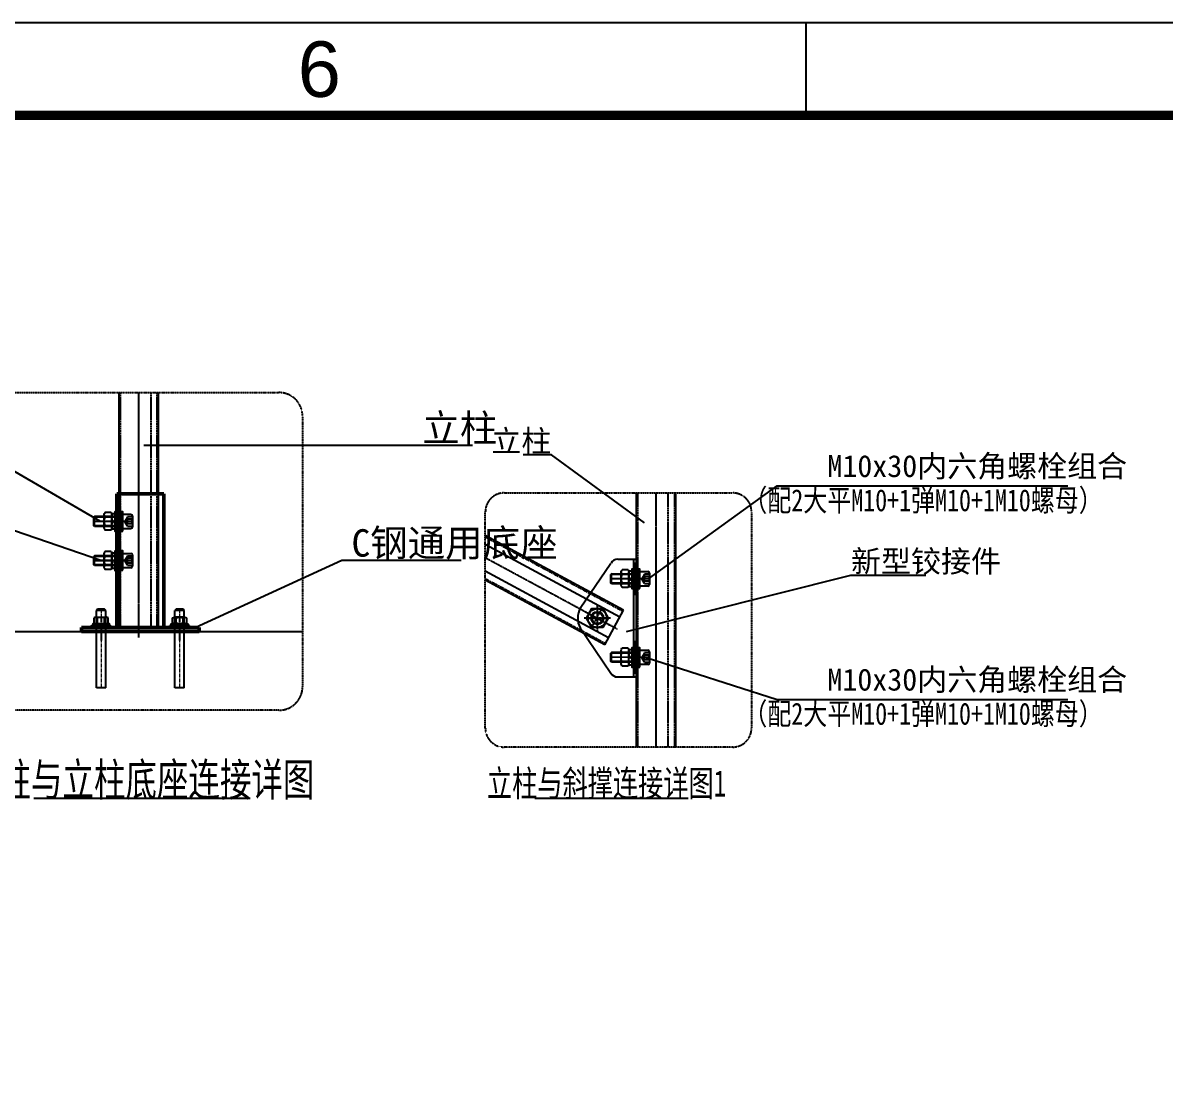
# Model space of a CAD drawing. Header units: millimetres. Extents: x -14454 to 167453, y -24 to 28032.
# Drawn here: x 68359 to 74178, y 22651 to 28008 of the extents above; entities that cross this region are included whole.
import ezdxf
from ezdxf.enums import TextEntityAlignment as Align

# ---------------------------------------------------------------- set-up
doc = ezdxf.new("R2010")
doc.units = ezdxf.units.MM
for name, pattern in [('ACAD_ISO02W100', [15, 12, -3]), ('CENTER', [50.8, 31.75, -6.35, 6.35, -6.35]), ('CENTER2', [1.125, 0.75, -0.125, 0.125, -0.125]), ('CENTER8', [6.35, 3.96875, -0.79375, 0.79375, -0.79375]), ('CONTINUOUS1', [0]), ('DASH', [0.35, 0.25, -0.1]), ('DASHED', [19.05, 12.7, -6.35]), ('HIDDEN2', [4.7625, 3.175, -1.5875])]:
    doc.linetypes.add(name, pattern=pattern)
for name, color, linetype in [('003_THICK', 7, 'CONTINUOUS1'), ('1', 7, 'Continuous'), ('cushician', 7, 'Continuous'), ('CY_生产图', 7, 'Continuous'), ('E-BUSB', 1, 'Continuous'), ('中心线', 1, 'CENTER2'), ('引线框', 1, 'HIDDEN2'), ('标注', 3, 'Continuous'), ('粗线', 7, 'Continuous'), ('细线', 3, 'DASH'), ('虚线', 3, 'ACAD_ISO02W100')]:
    doc.layers.add(name, color=color, linetype=linetype)
doc.layers.add('3中心线层', color=1, linetype='CENTER8', lineweight=0)
doc.layers.add('轮廓线', color=7, linetype='Continuous', lineweight=35)
doc.styles.add('HZTXT', font='simfang.ttf', dxfattribs={"bigfont": 'HZTXT'})
doc.styles.add('图标字体', font='arial.ttf')
doc.styles.add('宋体', font='')
doc.styles.get('宋体').set_extended_font_data('SimSun')

# ---------------------------------------------------------------- blocks, each defined once
blk = doc.blocks.new('A3图框')
at = {"linetype": 'Continuous'}
blk.add_lwpolyline([(39607.3, 0), (39607.3, 28008), (0, 28008), (0, 0), (39607.3, 0), (39607.3, 28008)], dxfattribs=at)
at = {"color": 7, "linetype": 'Continuous'}
blk.add_lwpolyline([(29740.8, 28008), (29740.8, 27536.5)], dxfattribs=at)
at = {"const_width": 47.2}
blk.add_lwpolyline([(471.5, 27536.5), (39135.8, 27536.5), (39135.8, 471.5), (471.5, 471.5)], close=True, dxfattribs=at)
at = {"color": 7, "linetype": 'Continuous', "style": '图标字体'}
blk.add_text('6', height=282.9, dxfattribs=at).set_placement((27262.4, 27772.3), align=Align.MIDDLE)
at = {"lineweight": 0, "style": '宋体'}
for tag, p in [('设计单位', (32961.1, 18189.1)), ('设计单位', (33020.4, 13227.8)), ('施工单位', (33068.3, 8061.8)), ('项目编号', (34634.7, 5617.7)), ('图纸名称', (34456.8, 4567.9)), ('编', (35503.9, 3522.5)), ('绘图', (36202.9, 2770.1))]:
    blk.add_attdef(tag, p, '', height=250, dxfattribs=at)
blk = doc.blocks.new('zj56zj551111ZDFRWGFSFswfvwrfgvA$C373D631F')
for p, q in [((0, 0, 0), (0, 2.5, 0)), ((0, 2.5, 0), (25, 2.5, 0)), ((0, 0, 0), (0, 2.5, 0)), ((0, 2.5, 0), (25, 2.5, 0)), ((3.5, 5.5, 0), (3.5, 12.3, 0)), ((3.5, 5.5, 0), (3.5, 12.3, 0)), ((5.8, 12.9, 0), (19.2, 12.9, 0)), ((8, 5.5, 0), (8, 12.3, 0)), ((8, 5.5, 0), (8, 12.3, 0)), ((17, 5.5, 0), (17, 12.3, 0)), ((17, 5.5, 0), (17, 12.3, 0)), ((21.5, 5.5, 0), (21.5, 12.3, 0)), ((21.5, 5.5, 0), (21.5, 12.3, 0)), ((25, 0, 0), (25, 2.5, 0)), ((25, 0, 0), (25, 2.5, 0)), ((0, 0, 0), (25, 0, 0))]:
    blk.add_line(p, q)
at = {"elevation": 0}
blk.add_lwpolyline([(1.9, 2.5), (23.1, 2.5), (23.1, 4.8), (1.9, 4.8)], close=True, dxfattribs=at)
blk.add_lwpolyline([(1.9, 2.5), (23.1, 2.5), (23.1, 4.8), (1.9, 4.8)], close=True, dxfattribs=at)
for centre, radius, start, end in [((5.8, 9, 0), 3.97, 55.5615, 124.4385), ((5.8, 9, 0), 3.97, 55.5624, 124.4393), ((5.8, 8.7, 0), 3.97, 235.5615, 304.4385), ((5.8, 8.7, 0), 3.97, 235.5624, 304.4393), ((12.5, -1.9, 0), 14.8, 72.383, 107.617), ((12.5, -1.9, 0), 14.8, 72.383, 107.617), ((12.5, 19.6, 0), 14.8, 252.383, 287.617), ((12.5, 19.6, 0), 14.8, 252.383, 287.617), ((19.2, 9, 0), 3.97, 55.5615, 124.4385), ((19.2, 9, 0), 3.97, 55.5615, 124.4385), ((19.2, 8.7, 0), 3.97, 235.5615, 304.4385), ((19.2, 8.7, 0), 3.97, 235.5615, 304.4385)]:
    blk.add_arc(centre, radius, start, end)
blk = doc.blocks.new('zj56zj551111ZDFRWGdgrtedfghWDVBTBXDVDFGTHTRFGTRHdghjdgyuA$C67153D70')
at = {"layer": '003_THICK'}
for p, q in [((1, 7.2), (1, 0.8)), ((3.3, 8), (17.1, 8)), ((5.6, 7.2), (5.6, 0.8)), ((14.8, 7.2), (14.8, 0.8)), ((19.4, 7.2), (19.4, 0.8)), ((3.3, 0), (17.1, 0))]:
    blk.add_line(p, q, dxfattribs=at)
for centre, radius, start, end in [((3.3, 4.4), 3.66, 50.8833, 129.1167), ((3.3, 3.7), 3.66, 230.8833, 309.1167), ((10.2, -5.4), 13.4, 69.8555, 110.1445), ((10.2, 13.4), 13.4, 249.8555, 290.1445), ((17.1, 4.4), 3.66, 50.8833, 129.1167), ((17.1, 3.7), 3.66, 230.8833, 309.1167)]:
    blk.add_arc(centre, radius, start, end, dxfattribs=at)
at = {"layer": 'cushician'}
for p, q in [((2.2, 8), (2.2, 11)), ((2.2, 8), (18.2, 8)), ((18.2, 8), (18.2, 11))]:
    blk.add_line(p, q, dxfattribs=at)
blk.add_lwpolyline([(0, 13), (20, 13), (20, 11), (0, 11)], close=True, dxfattribs=at)
at = {"layer": '细线', "color": 2}
for p, q in [((8.3, 8), (10, 11)), ((9.7, 8), (11.4, 11))]:
    blk.add_line(p, q, dxfattribs=at)
blk = doc.blocks.new('zj56zj551111ZDFRWGDSFGFG')
for p, q in [((-48.3, 6.2), (-49.3, 5.4)), ((-49.3, -5.4), (-49.3, 5.4)), ((-48.3, -6.2), (-48.3, 6.2)), ((-12.3, 6.2), (-48.3, 6.2)), ((-15.4, -6.2), (-15.4, 6.2)), ((-12.3, 9.2), (-2.1, 9.2)), ((-12.3, -9.2), (-12.3, 9.2)), ((0, 7.2), (0, -7.2)), ((0, 0), (0, 0)), ((-48.3, -6.2), (-49.3, -5.4)), ((-12.3, -6.2), (-48.3, -6.2)), ((-2.1, -9.2), (-12.3, -9.2))]:
    blk.add_line(p, q)
at = {"color": 1, "linetype": 'CENTER', "ltscale": 9}
blk.add_line((0, 0), (-49.3, 0), dxfattribs=at)
at = {"color": 3}
for p, q in [((-15.4, 5.4), (-48.3, 5.4)), ((-15.4, 5.4), (-12.3, 6.2)), ((-15.4, -5.4), (-48.3, -5.4)), ((-15.4, -5.4), (-12.3, -6.2))]:
    blk.add_line(p, q, dxfattribs=at)
at = {"color": 3, "linetype": 'DASHED'}
for p, q in [((-6.2, 5.9), (-9.6, 0)), ((0, 5.9), (-6.2, 5.9)), ((0, 3), (-6.2, 3)), ((-6.2, -5.9), (-9.6, 0)), ((0, -3), (-6.2, -3)), ((-6.2, -5.9), (0, -5.9))]:
    blk.add_line(p, q, dxfattribs=at)
at = {"elevation": 0}
blk.add_lwpolyline([(-12.3, -12.3), (-12.3, 12.3), (-14.4, 12.3), (-14.4, -12.3)], close=True, dxfattribs=at)
at = {"color": 3, "linetype": 'DASHED'}
for centre in [(-0.3, 0), (5.8, 0)]:
    blk.add_arc(centre, 6.55, 153.0947, 206.9053, dxfattribs=at)
for centre, start, end in [((-2.1, 7.2), 0, 90), ((-2.1, -7.2), 270, 0)]:
    blk.add_arc(centre, 2.05, start, end)
at = {"layer": 'E-BUSB'}
blk.add_line((-16.4, 0), (-49.3, 0, 0), dxfattribs=at)
blk = doc.blocks.new('zj56zj551111ZDFRWGSDFDF')
at = {"color": 1, "linetype": 'CENTER', "ltscale": 9}
blk.add_line((-10.1, 90, 0), (-59.4, 90, 0), dxfattribs=at)
for p, q in [((-54.5, 28.2, 0), (-56, 26.7, 0)), ((-54.5, 28.2, 0), (-56, 26.7, 0)), ((-44, 26.7, 0), (-56, 26.7, 0)), ((-56, -71.7, 0), (-56, 26.7, 0)), ((-44, 26.7, 0), (-56, 26.7, 0)), ((-45.5, 28.2, 0), (-54.5, 28.2, 0)), ((-45.5, 28.2, 0), (-54.5, 28.2, 0)), ((-44, 26.7, 0), (-45.5, 28.2, 0)), ((-44, 26.7, 0), (-45.5, 28.2, 0)), ((-44, -71.7, 0), (-44, 26.7, 0)), ((45.5, 28.2, 0), (44, 26.7, 0)), ((45.5, 28.2, 0), (44, 26.7, 0)), ((56, 26.7, 0), (44, 26.7, 0)), ((44, -71.7, 0), (44, 26.7, 0)), ((56, 26.7, 0), (44, 26.7, 0)), ((54.5, 28.2, 0), (45.5, 28.2, 0)), ((54.5, 28.2, 0), (45.5, 28.2, 0)), ((56, 26.7, 0), (54.5, 28.2, 0)), ((56, 26.7, 0), (54.5, 28.2, 0)), ((56, -71.7, 0), (56, 26.7, 0)), ((-44, -71.7, 0), (-56, -71.7, 0)), ((56, -71.7, 0), (44, -71.7, 0))]:
    blk.add_line(p, q)
at = {"layer": '3中心线层'}
for p, q in [((-50, 28.2), (-50, -71.7)), ((50, 28.2), (50, -71.7))]:
    blk.add_line(p, q, dxfattribs=at)
at = {"layer": '中心线', "ltscale": 0.5}
for p, q in [((-50, 17.1), (-50, -11.9)), ((50, 17.1), (50, -11.9))]:
    blk.add_line(p, q, dxfattribs=at)
at = {"layer": '轮廓线', "lineweight": 50}
for p, q in [((30, 175), (-30, 175)), ((-30, 5), (-30, 175)), ((-27, 5), (-27, 175)), ((30, 175), (30, 5)), ((75, 5), (-75, 5)), ((-75, 5), (-75, 0)), ((75, 0), (-75, 0)), ((75, 0), (75, 5))]:
    blk.add_line(p, q, dxfattribs=at)
for p in [(-10.1, 140, 0), (-10.1, 90.1, 0)]:
    blk.add_blockref('zj56zj551111ZDFRWGDSFGFG', p)
at = {"layer": '粗线', "xscale": -1.232000193967497, "yscale": 1.2320001939675, "zscale": 1.2320001939675, "rotation": 270.0000045827602}
for p in [(-46, 127.7), (-46, 77.7, 0)]:
    blk.add_blockref('zj56zj551111ZDFRWGdgrtedfghWDVBTBXDVDFGTHTRFGTRHdghjdgyuA$C67153D70', p, dxfattribs=at)
at = {"layer": '粗线'}
blk.add_blockref('zj56zj551111ZDFRWGFSFswfvwrfgvA$C373D631F', (-62.5, 5, 0), dxfattribs=at)
at = {"layer": '粗线', "xscale": -1}
blk.add_blockref('zj56zj551111ZDFRWGFSFswfvwrfgvA$C373D631F', (62.5, 5, 0), dxfattribs=at)
blk = doc.blocks.new('zj56zj5511111666317574', base_point=(-2153504363.387552, -2295637054.82183))
blk.add_blockref('zj56zj551111ZDFRWGSDFDF', (-2153504264.472638, -2295636937.652802, 0.069672))
blk = doc.blocks.new('zj56zj551111立柱底座连接节点', base_point=(-2153471104.424525, -2295779851.845096))
for p, q in [((-2153468098.497968, -2295778764.875634, -0.320824), (-2153467848.497968, -2295778764.875634, -0.320824)), ((-2153468642.494368, -2295779851.845096, -0.0272), (-2153467264.979721, -2295779851.845096, -0.0272))]:
    blk.add_line(p, q)
at = {"layer": '1'}
for p, q in [((-2153468098.497968, -2295778764.875634, -0.320824), (-2153468098.497968, -2295777268.852075, -0.320824)), ((-2153467848.497968, -2295778764.875634, -0.320824), (-2153467848.497968, -2295777268.852075, -0.320824))]:
    blk.add_line(p, q, dxfattribs=at)
at = {"layer": '中心线', "ltscale": 0.5}
blk.add_line((-2153467973.497968, -2295778829.125327, -0.320824), (-2153467973.497968, -2295777268.852075, -0.320824), dxfattribs=at)
at = {"layer": '引线框', "color": 1, "linetype": 'ACAD_ISO02W100', "ltscale": 0.02}
blk.add_lwpolyline([(-2153468899.494673, -2295777268.852075), (-2153467080.948699, -2295777268.852075, -0.4142135624), (-2153466930.948699, -2295777418.852075), (-2153466930.948699, -2295779142.263185, -0.4142135624), (-2153467080.948699, -2295779292.263185), (-2153468899.494673, -2295779292.263185, -0.4142135624), (-2153469049.494673, -2295779142.263185), (-2153469049.494673, -2295777418.852075, -0.4142135624)], format="xyb", close=True, dxfattribs=at)
at = {"layer": '标注', "color": 3}
for points, elevation in [([(-2153468216.624934, -2295778090.087127), (-2153469254.939114, -2295777486.706698), (-2153471104.424525, -2295777486.706698)], 0.035643), ([(-2153467941.792127, -2295777602.997744), (-2153466230.850802, -2295777602.997744), (-2153465848.880679, -2295777602.997744)], 0), ([(-2153468208.470062, -2295778339.815109), (-2153469254.939114, -2295777981.6532), (-2153471104.424525, -2295777981.6532)], 0.035643), ([(-2153467614.657154, -2295778764.875635), (-2153466681.499036, -2295778336.959523), (-2153465921.302701, -2295778336.959523)], 0)]:
    blk.add_lwpolyline(points, dxfattribs=dict(at, elevation=elevation))
at = {"layer": '粗线', "elevation": 0.035548}
blk.add_lwpolyline([(-2153469049.494673, -2295778789.875636), (-2153466930.948699, -2295778789.875636)], dxfattribs=at)
at = {"layer": '虚线'}
for p, q in [((-2153468090.997968, -2295778764.875634, -0.320824), (-2153468090.997968, -2295777268.852075, -0.320824)), ((-2153467895.085676, -2295778764.875634, -0.320824), (-2153467895.085676, -2295777268.852075, -0.320824)), ((-2153467855.997968, -2295778764.875634, -0.320824), (-2153467855.997968, -2295777268.852075, -0.320824))]:
    blk.add_line(p, q, dxfattribs=at)
at = {"xscale": 5, "yscale": 5, "zscale": 5}
blk.add_blockref('zj56zj5511111666317574', (-2153468458.218742, -2295779375.720776, -0.312809), dxfattribs=at)
at = {"color": 2, "style": 'HZTXT', "width": 0.8}
for p in [(-2153470183.317883, -2295777507.284779, -1.508434), (-2153470183.317883, -2295778002.23128, -1.508434)]:
    blk.add_text('（配2大平M10+1弹M10+1M10螺母）', height=140, dxfattribs=at).set_placement(p, align=Align.TOP_CENTER)
at = {"color": 4, "style": 'HZTXT', "width": 0.7}
blk.add_text('立柱与立柱底座连接详图', height=210, dxfattribs=at).set_placement((-2153467958.364431, -2295779629.095293, -0.0272), align=Align.TOP_CENTER)
at = {"color": 2, "style": 'HZTXT'}
for s, insert, char_height, attachment_point in [('M10x30内六角螺栓组合', (-2153469574.449539, -2295777446.613884, 0.035643), 140, 9), ('立柱', (-2153466168.392805, -2295777600.497744, 0), 175, 7), ('M10x30内六角螺栓组合', (-2153469574.449539, -2295777941.560385, 0.035643), 140, 9), ('C钢通用底座', (-2153466619.041039, -2295778334.459523, 0), 175, 7)]:
    blk.add_mtext(s, dxfattribs=dict(at, insert=insert, char_height=char_height, attachment_point=attachment_point))
blk = doc.blocks.new('zj56zj551111A$C30737769')
at = {"color": 7, "linetype": 'Continuous'}
blk.add_lwpolyline([(5.2, 9), (10.4, 0), (5.2, -9), (-5.2, -9), (-10.4, 0), (-5.2, 9)], close=True, dxfattribs=at)
blk.add_circle((0, 0), 9, dxfattribs=at)
blk.add_circle((0, 0, 0), 6)
at = {"layer": '中心线'}
for p, q in [((0, 12.5), (0, -12.5)), ((12.5, 0), (-12.5, 0))]:
    blk.add_line(p, q, dxfattribs=at)
blk = doc.blocks.new('zj56zj5511111666334933', base_point=(7461.3, 5253.4))
blk.add_line((7461.3, 5328.4), (7580.5, 5328.4))
at = {"layer": '中心线'}
for p, q in [((7466.3, 5324.9), (7466.3, 5328.4)), ((7486.3, 5322.1), (7486.3, 5331.1)), ((7506.3, 5328.4), (7506.3, 5324.9)), ((7566.3, 5324.9), (7566.3, 5328.4)), ((7586.3, 5322.1), (7586.3, 5331.1)), ((7606.3, 5328.4), (7606.3, 5324.9)), ((7536.3, 5266.4), (7536.3, 5290.4)), ((7524.3, 5278.4), (7548.3, 5278.4))]:
    blk.add_line(p, q, dxfattribs=at)
at = {"layer": '粗线'}
for p, q in [((7461.3, 5304.4), (7461.3, 5328.4)), ((7611.3, 5328.4), (7461.3, 5328.4)), ((7611.3, 5324.9), (7461.3, 5324.9)), ((7611.3, 5304.4), (7611.3, 5328.4)), ((7523.8, 5256.7), (7466.3, 5295.7)), ((7548.8, 5256.7), (7606.3, 5295.7))]:
    blk.add_line(p, q, dxfattribs=at)
at = {"layer": '粗线', "color": 2, "const_width": 3.5}
for points in [[(7466.3, 5326.6), (7506.3, 5326.6)], [(7566.3, 5326.6), (7606.3, 5326.6)]]:
    blk.add_lwpolyline(points, dxfattribs=at)
at = {"layer": '粗线'}
blk.add_circle((7536.3, 5278.4), 7, dxfattribs=at)
for centre, radius, start, end in [((7471.3, 5304.4), 10, 180, 240), ((7601.3, 5304.4), 10, 300, 0), ((7536.3, 5278.4), 25, 240, 300)]:
    blk.add_arc(centre, radius, start, end, dxfattribs=at)
at = {"rotation": 90}
for p in [(7486.3, 5344.8, 0), (7586.3, 5344.8)]:
    blk.add_blockref('zj56zj551111ZDFRWGDSFGFG', p, dxfattribs=at)
at = {"xscale": 1.333333333333333, "yscale": 1.333333333333333, "zscale": 1.333333333333333, "rotation": 90.09086454922986}
blk.add_blockref('zj56zj551111A$C30737769', (7536.3, 5278.4), dxfattribs=at)
at = {"layer": '粗线', "extrusion": (-7.7998e-18, 2.14534e-12, -1), "xscale": 1.232000193967497, "yscale": 1.232000193967497, "zscale": -1.2320001939675, "rotation": 359.9999954172398}
for p in [(-7498.6, 5308.8, 0), (-7598.6, 5308.8, -0.1)]:
    blk.add_blockref('zj56zj551111ZDFRWGdgrtedfghWDVBTBXDVDFGTHTRFGTRHdghjdgyuA$C67153D70', p, dxfattribs=at)
blk = doc.blocks.new('zj56zj551111三角件')
at = {"rotation": 19.90912820410207}
blk.add_blockref('zj56zj5511111666334933', (-62.1, -49.1, 0), dxfattribs=at)
blk = doc.blocks.new('平屋面支架节点图')
for p, q in [((23395.3, 8549.2, 0), (23514.1, 8769.1, 0)), ((22950.4, 7572.3, 0), (23926.3, 7572.3, 0))]:
    blk.add_line(p, q)
at = {"layer": '1'}
for p, q in [((23598.3, 7897.3, 0), (23598.3, 9516, 0)), ((23848.3, 7897.3, 0), (23848.3, 9516, 0)), ((23514.1, 8769.1, 0), (22634.8, 9244.2, 0)), ((23490.4, 8725.1, 0), (22634.8, 9187.3, 0)), ((23419.1, 8593.2, 0), (22634.8, 9016.8, 0)), ((23395.3, 8549.2, 0), (22634.8, 8960, 0))]:
    blk.add_line(p, q, dxfattribs=at)
at = {"layer": '中心线', "ltscale": 0.5}
for p, q in [((23723.3, 7897.3, 0), (23723.3, 9516, 0)), ((23474.1, 8648.7, 0), (22634.8, 9102.1, 0))]:
    blk.add_line(p, q, dxfattribs=at)
at = {"layer": '中心线', "ltscale": 0.0002}
for p, q in [((23265.8, 8761.2, 0), (23423.7, 8675.9, 0)), ((23313.1, 8660, 0), (23376.4, 8777.2, 0))]:
    blk.add_line(p, q, dxfattribs=at)
at = {"layer": '引线框', "color": 1, "linetype": 'ACAD_ISO02W100', "ltscale": 0.02, "elevation": 0}
blk.add_lwpolyline([(22754.8, 9516), (24209.7, 9516, -0.414214), (24329.7, 9396), (24329.7, 8017.3, -0.414214), (24209.7, 7897.3), (22754.8, 7897.3, -0.414214), (22634.8, 8017.3), (22634.8, 9396, -0.414214)], format="xyb", close=True, dxfattribs=at)
at = {"layer": '标注', "color": 3, "elevation": 0}
for points in [[(23648.3, 9326.2), (23056.8, 9759.6), (22875.7, 9759.6)], [(23673.8, 8968.4), (24493.4, 9560.2), (26342.9, 9560.2)], [(23533.4, 8633.3), (24961.2, 8993), (25439.1, 8993)], [(23658.1, 8468.4), (24493.4, 8200.3), (26342.9, 8200.3)]]:
    blk.add_lwpolyline(points, dxfattribs=at)
at = {"layer": '虚线'}
for p, q in [((23605.8, 7897.3, 0), (23605.8, 9516, 0)), ((23798.3, 7897.3, 0), (23798.3, 9516, 0)), ((23840.8, 7897.3, 0), (23840.8, 9516, 0)), ((23510.6, 8762.5, 0), (22634.8, 9235.6, 0)), ((23398.9, 8555.8, 0), (22634.8, 8968.5, 0))]:
    blk.add_line(p, q, dxfattribs=at)
blk.add_blockref('zj56zj551111立柱底座连接节点', (17297.5, 7572.3, 0))
at = {"xscale": 5, "yscale": 5, "zscale": 5, "rotation": 250.0000072466681}
blk.add_blockref('zj56zj551111三角件', (23347.9, 8718.6, 0), dxfattribs=at)
at = {"color": 2, "style": 'HZTXT', "width": 0.8}
for p in [(25421.8, 9539.6, -1.6), (25421.8, 8179.7, -1.6)]:
    blk.add_text('（配2大平M10+1弹M10+1M10螺母）', height=140, dxfattribs=at).set_placement(p, align=Align.TOP_CENTER)
at = {"color": 4, "style": 'HZTXT', "width": 0.7}
blk.add_text('立柱与斜撑连接详图1', height=168, dxfattribs=at).set_placement((23406.9, 7750.5, 0), align=Align.TOP_CENTER)
at = {"color": 2, "char_height": 140, "style": 'HZTXT'}
for s, insert, attachment_point in [('立柱', (23054.8, 9761.6, 0), 9), ('M10x30内六角螺栓组合', (24813, 9600.3, 0), 7), ('新型铰接件', (24963.2, 8995, 0), 7), ('M10x30内六角螺栓组合', (24813, 8240.4, 0), 7)]:
    blk.add_mtext(s, dxfattribs=dict(at, insert=insert, attachment_point=attachment_point))

msp = doc.modelspace()

# ---------------------------------------------------------------- block references
msp.add_blockref('A3图框', (42607.297, 0, 14.985))
at = {"layer": 'CY_生产图', "xscale": 0.8, "yscale": 0.8, "zscale": 0.8}
msp.add_blockref('平屋面支架节点图', (52607.297, 18000, 14.985), dxfattribs=at)

doc.saveas('drawing.dxf')
